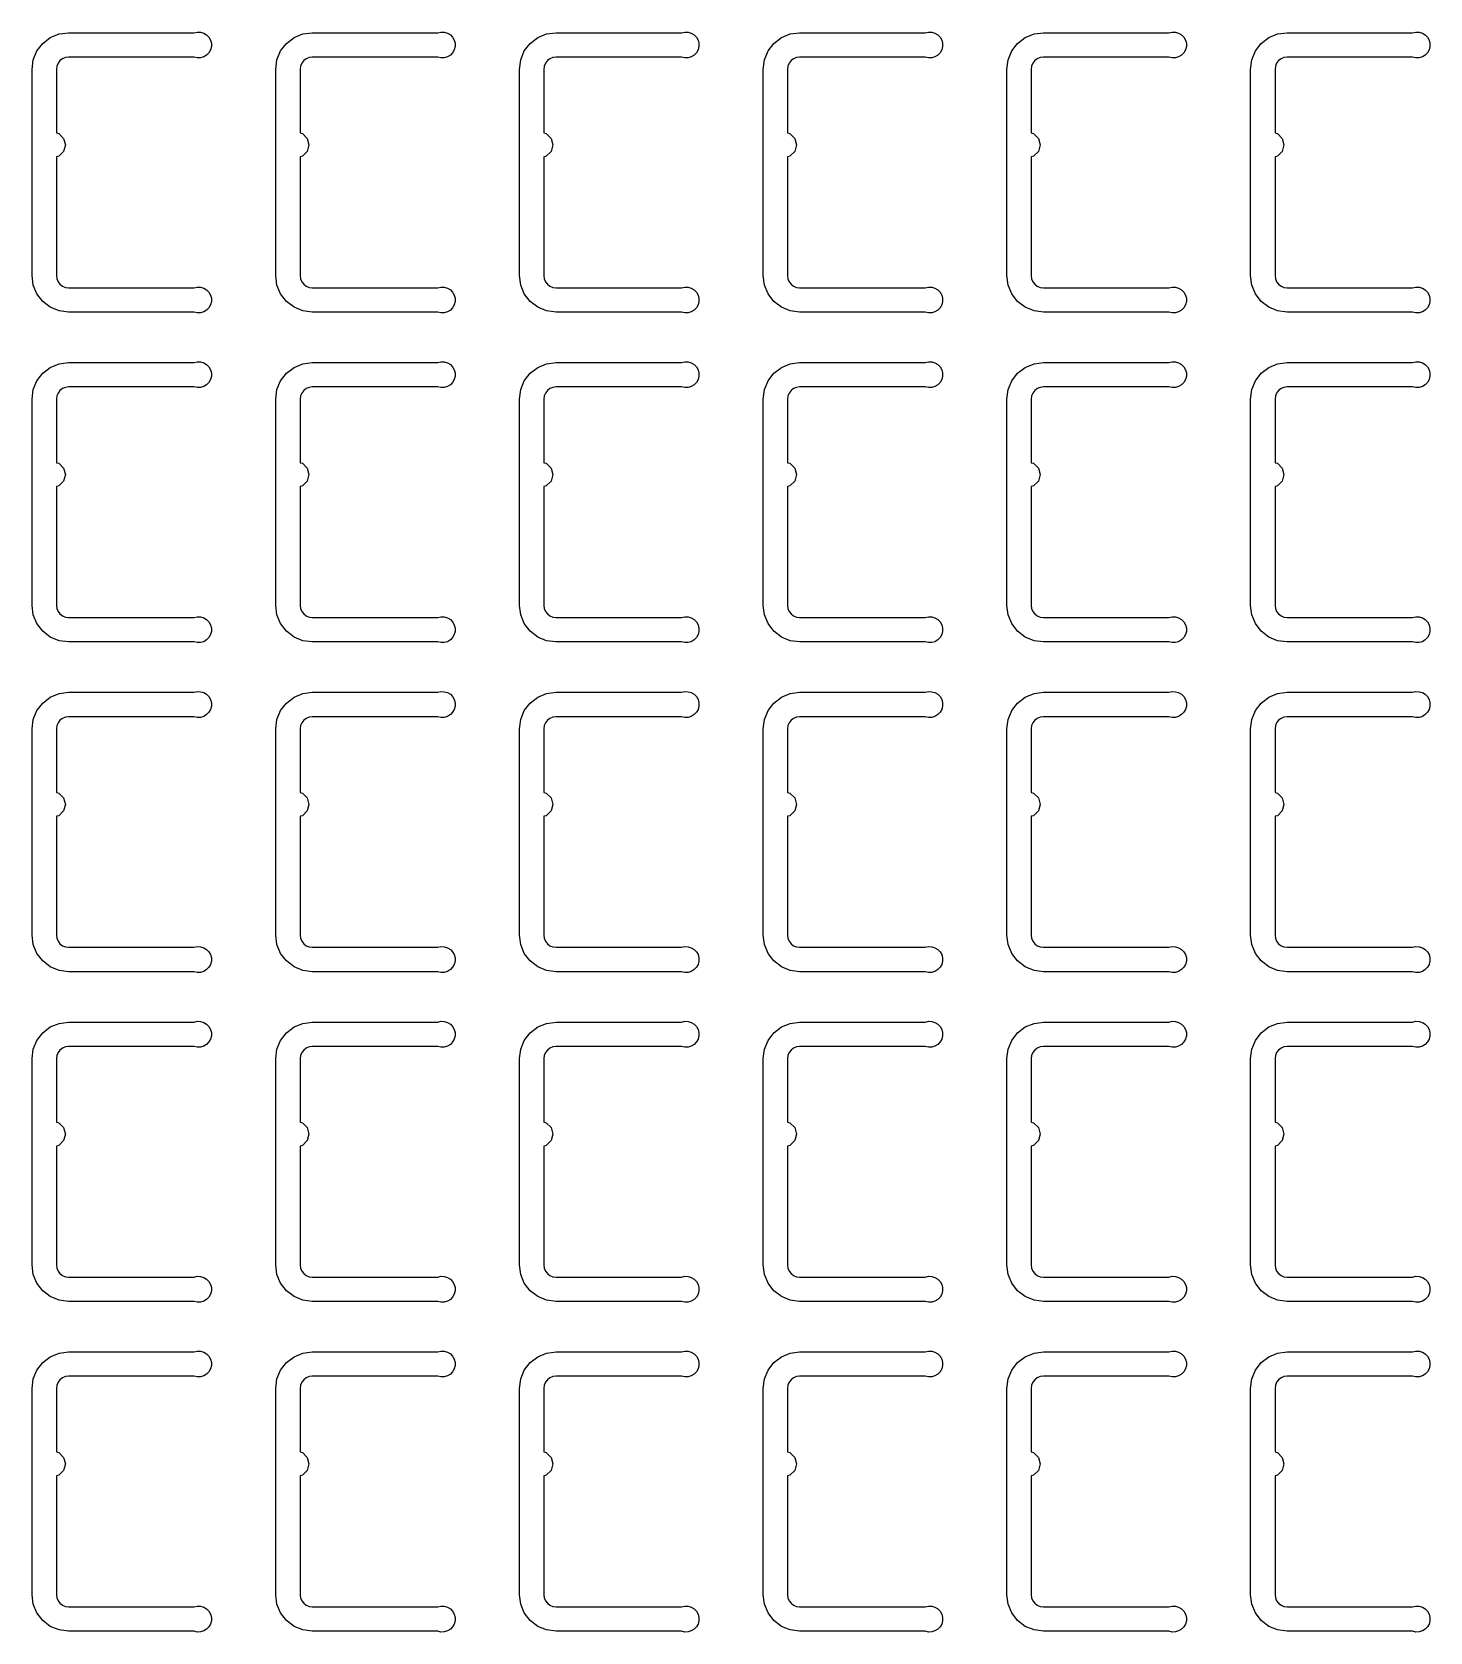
# Model space of a CAD drawing. Extents: x 11 to 212, y 11 to 212.
# Drawn here: x 122.02 to 132.15, y 73.17 to 84.75 of the extents above; entities that cross this region are included whole.
import ezdxf

# ---------------------------------------------------------------- set-up
doc = ezdxf.new("R2010")
doc.units = 0
doc.layers.add('L4', color=7, linetype='continuous')

msp = doc.modelspace()

# ---------------------------------------------------------------- linework, layer by layer
at = {"layer": 'L4'}
for points in [[(123.197, 82.9), (123.22, 82.905), (123.244, 82.905), (123.267, 82.898), (123.288, 82.885), (123.305, 82.868), (123.317, 82.847), (123.323, 82.824), (123.323, 82.8), (123.317, 82.776), (123.305, 82.755), (123.288, 82.738), (123.267, 82.726), (123.244, 82.719), (123.22, 82.718), (123.197, 82.724), (122.288, 82.724), (122.22, 82.733), (122.156, 82.759), (122.101, 82.801), (122.059, 82.856), (122.033, 82.92), (122.024, 82.988), (122.024, 84.482), (122.033, 84.551), (122.059, 84.615), (122.101, 84.67), (122.156, 84.712), (122.22, 84.738), (122.288, 84.747), (123.197, 84.747), (123.22, 84.752), (123.244, 84.752), (123.267, 84.745), (123.288, 84.732), (123.305, 84.715), (123.317, 84.694), (123.323, 84.671), (123.323, 84.647), (123.317, 84.623), (123.305, 84.602), (123.288, 84.585), (123.267, 84.573), (123.244, 84.566), (123.22, 84.565), (123.197, 84.571), (122.288, 84.571), (122.265, 84.568), (122.244, 84.559), (122.226, 84.545), (122.212, 84.526), (122.203, 84.505), (122.2, 84.482), (122.2, 84.022), (122.218, 84.017), (122.252, 83.982), (122.265, 83.935), (122.252, 83.888), (122.218, 83.854), (122.2, 83.849), (122.2, 82.988), (122.203, 82.965), (122.212, 82.944), (122.226, 82.926), (122.244, 82.912), (122.265, 82.903), (122.288, 82.9)], [(124.961, 82.9), (124.985, 82.905), (125.009, 82.905), (125.032, 82.898), (125.053, 82.885), (125.069, 82.868), (125.081, 82.847), (125.087, 82.824), (125.087, 82.8), (125.081, 82.776), (125.069, 82.755), (125.053, 82.738), (125.032, 82.726), (125.009, 82.719), (124.985, 82.718), (124.961, 82.724), (124.053, 82.724), (123.984, 82.733), (123.921, 82.759), (123.866, 82.801), (123.824, 82.856), (123.797, 82.92), (123.788, 82.988), (123.788, 84.482), (123.797, 84.551), (123.824, 84.615), (123.866, 84.67), (123.921, 84.712), (123.984, 84.738), (124.053, 84.747), (124.961, 84.747), (124.985, 84.752), (125.009, 84.752), (125.032, 84.745), (125.053, 84.732), (125.069, 84.715), (125.081, 84.694), (125.087, 84.671), (125.087, 84.647), (125.081, 84.623), (125.069, 84.602), (125.053, 84.585), (125.032, 84.573), (125.009, 84.566), (124.985, 84.565), (124.961, 84.571), (124.053, 84.571), (124.03, 84.568), (124.009, 84.559), (123.991, 84.545), (123.977, 84.526), (123.968, 84.505), (123.965, 84.482), (123.965, 84.022), (123.982, 84.017), (124.017, 83.982), (124.029, 83.935), (124.017, 83.888), (123.982, 83.854), (123.965, 83.849), (123.965, 82.988), (123.968, 82.965), (123.977, 82.944), (123.991, 82.926), (124.009, 82.912), (124.03, 82.903), (124.053, 82.9)], [(126.726, 82.9), (126.75, 82.905), (126.774, 82.905), (126.797, 82.898), (126.817, 82.885), (126.834, 82.868), (126.846, 82.847), (126.852, 82.824), (126.852, 82.8), (126.846, 82.776), (126.834, 82.755), (126.817, 82.738), (126.797, 82.726), (126.774, 82.719), (126.75, 82.718), (126.726, 82.724), (125.818, 82.724), (125.749, 82.733), (125.685, 82.759), (125.63, 82.801), (125.588, 82.856), (125.562, 82.92), (125.553, 82.988), (125.553, 84.482), (125.562, 84.551), (125.588, 84.615), (125.63, 84.67), (125.685, 84.712), (125.749, 84.738), (125.818, 84.747), (126.726, 84.747), (126.75, 84.752), (126.774, 84.752), (126.797, 84.745), (126.817, 84.732), (126.834, 84.715), (126.846, 84.694), (126.852, 84.671), (126.852, 84.647), (126.846, 84.623), (126.834, 84.602), (126.817, 84.585), (126.797, 84.573), (126.774, 84.566), (126.75, 84.565), (126.726, 84.571), (125.818, 84.571), (125.795, 84.568), (125.774, 84.559), (125.755, 84.545), (125.741, 84.526), (125.732, 84.505), (125.729, 84.482), (125.729, 84.022), (125.747, 84.017), (125.782, 83.982), (125.794, 83.935), (125.782, 83.888), (125.747, 83.854), (125.729, 83.849), (125.729, 82.988), (125.732, 82.965), (125.741, 82.944), (125.755, 82.926), (125.774, 82.912), (125.795, 82.903), (125.818, 82.9)], [(128.491, 82.9), (128.514, 82.905), (128.538, 82.905), (128.561, 82.898), (128.582, 82.885), (128.599, 82.868), (128.611, 82.847), (128.617, 82.824), (128.617, 82.8), (128.611, 82.776), (128.599, 82.755), (128.582, 82.738), (128.561, 82.726), (128.538, 82.719), (128.514, 82.718), (128.491, 82.724), (127.582, 82.724), (127.514, 82.733), (127.45, 82.759), (127.395, 82.801), (127.353, 82.856), (127.327, 82.92), (127.318, 82.988), (127.318, 84.482), (127.327, 84.551), (127.353, 84.615), (127.395, 84.67), (127.45, 84.712), (127.514, 84.738), (127.582, 84.747), (128.491, 84.747), (128.514, 84.752), (128.538, 84.752), (128.561, 84.745), (128.582, 84.732), (128.599, 84.715), (128.611, 84.694), (128.617, 84.671), (128.617, 84.647), (128.611, 84.623), (128.599, 84.602), (128.582, 84.585), (128.561, 84.573), (128.538, 84.566), (128.514, 84.565), (128.491, 84.571), (127.582, 84.571), (127.56, 84.568), (127.538, 84.559), (127.52, 84.545), (127.506, 84.526), (127.497, 84.505), (127.494, 84.482), (127.494, 84.022), (127.512, 84.017), (127.546, 83.982), (127.559, 83.935), (127.546, 83.888), (127.512, 83.854), (127.494, 83.849), (127.494, 82.988), (127.497, 82.965), (127.506, 82.944), (127.52, 82.926), (127.538, 82.912), (127.56, 82.903), (127.582, 82.9)], [(130.255, 82.9), (130.279, 82.905), (130.303, 82.905), (130.326, 82.898), (130.347, 82.885), (130.364, 82.868), (130.375, 82.847), (130.382, 82.824), (130.382, 82.8), (130.375, 82.776), (130.364, 82.755), (130.347, 82.738), (130.326, 82.726), (130.303, 82.719), (130.279, 82.718), (130.255, 82.724), (129.347, 82.724), (129.279, 82.733), (129.215, 82.759), (129.16, 82.801), (129.118, 82.856), (129.091, 82.92), (129.082, 82.988), (129.082, 84.482), (129.091, 84.551), (129.118, 84.615), (129.16, 84.67), (129.215, 84.712), (129.279, 84.738), (129.347, 84.747), (130.255, 84.747), (130.279, 84.752), (130.303, 84.752), (130.326, 84.745), (130.347, 84.732), (130.364, 84.715), (130.375, 84.694), (130.382, 84.671), (130.382, 84.647), (130.375, 84.623), (130.364, 84.602), (130.347, 84.585), (130.326, 84.573), (130.303, 84.566), (130.279, 84.565), (130.255, 84.571), (129.347, 84.571), (129.324, 84.568), (129.303, 84.559), (129.285, 84.545), (129.271, 84.526), (129.262, 84.505), (129.259, 84.482), (129.259, 84.022), (129.276, 84.017), (129.311, 83.982), (129.324, 83.935), (129.311, 83.888), (129.276, 83.854), (129.259, 83.849), (129.259, 82.988), (129.262, 82.965), (129.271, 82.944), (129.285, 82.926), (129.303, 82.912), (129.324, 82.903), (129.347, 82.9)], [(132.02, 82.9), (132.044, 82.905), (132.068, 82.905), (132.091, 82.898), (132.112, 82.885), (132.128, 82.868), (132.14, 82.847), (132.146, 82.824), (132.146, 82.8), (132.14, 82.776), (132.128, 82.755), (132.112, 82.738), (132.091, 82.726), (132.068, 82.719), (132.044, 82.718), (132.02, 82.724), (131.112, 82.724), (131.043, 82.733), (130.979, 82.759), (130.925, 82.801), (130.883, 82.856), (130.856, 82.92), (130.847, 82.988), (130.847, 84.482), (130.856, 84.551), (130.883, 84.615), (130.925, 84.67), (130.979, 84.712), (131.043, 84.738), (131.112, 84.747), (132.02, 84.747), (132.044, 84.752), (132.068, 84.752), (132.091, 84.745), (132.112, 84.732), (132.128, 84.715), (132.14, 84.694), (132.146, 84.671), (132.146, 84.647), (132.14, 84.623), (132.128, 84.602), (132.112, 84.585), (132.091, 84.573), (132.068, 84.566), (132.044, 84.565), (132.02, 84.571), (131.112, 84.571), (131.089, 84.568), (131.068, 84.559), (131.049, 84.545), (131.035, 84.526), (131.027, 84.505), (131.024, 84.482), (131.024, 84.022), (131.041, 84.017), (131.076, 83.982), (131.088, 83.935), (131.076, 83.888), (131.041, 83.854), (131.024, 83.849), (131.024, 82.988), (131.027, 82.965), (131.035, 82.944), (131.049, 82.926), (131.068, 82.912), (131.089, 82.903), (131.112, 82.9)], [(123.197, 80.512), (123.22, 80.517), (123.244, 80.516), (123.267, 80.51), (123.288, 80.497), (123.305, 80.48), (123.317, 80.459), (123.323, 80.436), (123.323, 80.411), (123.317, 80.388), (123.305, 80.367), (123.288, 80.35), (123.267, 80.337), (123.244, 80.331), (123.22, 80.33), (123.197, 80.335), (122.288, 80.335), (122.22, 80.344), (122.156, 80.371), (122.101, 80.413), (122.059, 80.468), (122.033, 80.531), (122.024, 80.6), (122.024, 82.094), (122.033, 82.163), (122.059, 82.226), (122.101, 82.281), (122.156, 82.323), (122.22, 82.35), (122.288, 82.359), (123.197, 82.359), (123.22, 82.364), (123.244, 82.364), (123.267, 82.357), (123.288, 82.344), (123.305, 82.327), (123.317, 82.306), (123.323, 82.283), (123.323, 82.259), (123.317, 82.235), (123.305, 82.214), (123.288, 82.197), (123.267, 82.184), (123.244, 82.178), (123.22, 82.177), (123.197, 82.182), (122.288, 82.182), (122.265, 82.179), (122.244, 82.171), (122.226, 82.157), (122.212, 82.138), (122.203, 82.117), (122.2, 82.094), (122.2, 81.633), (122.218, 81.629), (122.252, 81.594), (122.265, 81.547), (122.252, 81.5), (122.218, 81.466), (122.2, 81.461), (122.2, 80.6), (122.203, 80.577), (122.212, 80.556), (122.226, 80.538), (122.244, 80.524), (122.265, 80.515), (122.288, 80.512)], [(124.961, 80.512), (124.985, 80.517), (125.009, 80.516), (125.032, 80.51), (125.053, 80.497), (125.069, 80.48), (125.081, 80.459), (125.087, 80.436), (125.087, 80.411), (125.081, 80.388), (125.069, 80.367), (125.053, 80.35), (125.032, 80.337), (125.009, 80.331), (124.985, 80.33), (124.961, 80.335), (124.053, 80.335), (123.984, 80.344), (123.921, 80.371), (123.866, 80.413), (123.824, 80.468), (123.797, 80.531), (123.788, 80.6), (123.788, 82.094), (123.797, 82.163), (123.824, 82.226), (123.866, 82.281), (123.921, 82.323), (123.984, 82.35), (124.053, 82.359), (124.961, 82.359), (124.985, 82.364), (125.009, 82.364), (125.032, 82.357), (125.053, 82.344), (125.069, 82.327), (125.081, 82.306), (125.087, 82.283), (125.087, 82.259), (125.081, 82.235), (125.069, 82.214), (125.053, 82.197), (125.032, 82.184), (125.009, 82.178), (124.985, 82.177), (124.961, 82.182), (124.053, 82.182), (124.03, 82.179), (124.009, 82.171), (123.991, 82.157), (123.977, 82.138), (123.968, 82.117), (123.965, 82.094), (123.965, 81.633), (123.982, 81.629), (124.017, 81.594), (124.029, 81.547), (124.017, 81.5), (123.982, 81.466), (123.965, 81.461), (123.965, 80.6), (123.968, 80.577), (123.977, 80.556), (123.991, 80.538), (124.009, 80.524), (124.03, 80.515), (124.053, 80.512)], [(126.726, 80.512), (126.75, 80.517), (126.774, 80.516), (126.797, 80.51), (126.817, 80.497), (126.834, 80.48), (126.846, 80.459), (126.852, 80.436), (126.852, 80.411), (126.846, 80.388), (126.834, 80.367), (126.817, 80.35), (126.797, 80.337), (126.774, 80.331), (126.75, 80.33), (126.726, 80.335), (125.818, 80.335), (125.749, 80.344), (125.685, 80.371), (125.63, 80.413), (125.588, 80.468), (125.562, 80.531), (125.553, 80.6), (125.553, 82.094), (125.562, 82.163), (125.588, 82.226), (125.63, 82.281), (125.685, 82.323), (125.749, 82.35), (125.818, 82.359), (126.726, 82.359), (126.75, 82.364), (126.774, 82.364), (126.797, 82.357), (126.817, 82.344), (126.834, 82.327), (126.846, 82.306), (126.852, 82.283), (126.852, 82.259), (126.846, 82.235), (126.834, 82.214), (126.817, 82.197), (126.797, 82.184), (126.774, 82.178), (126.75, 82.177), (126.726, 82.182), (125.818, 82.182), (125.795, 82.179), (125.774, 82.171), (125.755, 82.157), (125.741, 82.138), (125.732, 82.117), (125.729, 82.094), (125.729, 81.633), (125.747, 81.629), (125.782, 81.594), (125.794, 81.547), (125.782, 81.5), (125.747, 81.466), (125.729, 81.461), (125.729, 80.6), (125.732, 80.577), (125.741, 80.556), (125.755, 80.538), (125.774, 80.524), (125.795, 80.515), (125.818, 80.512)], [(128.491, 80.512), (128.514, 80.517), (128.538, 80.516), (128.561, 80.51), (128.582, 80.497), (128.599, 80.48), (128.611, 80.459), (128.617, 80.436), (128.617, 80.411), (128.611, 80.388), (128.599, 80.367), (128.582, 80.35), (128.561, 80.337), (128.538, 80.331), (128.514, 80.33), (128.491, 80.335), (127.582, 80.335), (127.514, 80.344), (127.45, 80.371), (127.395, 80.413), (127.353, 80.468), (127.327, 80.531), (127.318, 80.6), (127.318, 82.094), (127.327, 82.163), (127.353, 82.226), (127.395, 82.281), (127.45, 82.323), (127.514, 82.35), (127.582, 82.359), (128.491, 82.359), (128.514, 82.364), (128.538, 82.364), (128.561, 82.357), (128.582, 82.344), (128.599, 82.327), (128.611, 82.306), (128.617, 82.283), (128.617, 82.259), (128.611, 82.235), (128.599, 82.214), (128.582, 82.197), (128.561, 82.184), (128.538, 82.178), (128.514, 82.177), (128.491, 82.182), (127.582, 82.182), (127.56, 82.179), (127.538, 82.171), (127.52, 82.157), (127.506, 82.138), (127.497, 82.117), (127.494, 82.094), (127.494, 81.633), (127.512, 81.629), (127.546, 81.594), (127.559, 81.547), (127.546, 81.5), (127.512, 81.466), (127.494, 81.461), (127.494, 80.6), (127.497, 80.577), (127.506, 80.556), (127.52, 80.538), (127.538, 80.524), (127.56, 80.515), (127.582, 80.512)], [(130.255, 80.512), (130.279, 80.517), (130.303, 80.516), (130.326, 80.51), (130.347, 80.497), (130.364, 80.48), (130.375, 80.459), (130.382, 80.436), (130.382, 80.411), (130.375, 80.388), (130.364, 80.367), (130.347, 80.35), (130.326, 80.337), (130.303, 80.331), (130.279, 80.33), (130.255, 80.335), (129.347, 80.335), (129.279, 80.344), (129.215, 80.371), (129.16, 80.413), (129.118, 80.468), (129.091, 80.531), (129.082, 80.6), (129.082, 82.094), (129.091, 82.163), (129.118, 82.226), (129.16, 82.281), (129.215, 82.323), (129.279, 82.35), (129.347, 82.359), (130.255, 82.359), (130.279, 82.364), (130.303, 82.364), (130.326, 82.357), (130.347, 82.344), (130.364, 82.327), (130.375, 82.306), (130.382, 82.283), (130.382, 82.259), (130.375, 82.235), (130.364, 82.214), (130.347, 82.197), (130.326, 82.184), (130.303, 82.178), (130.279, 82.177), (130.255, 82.182), (129.347, 82.182), (129.324, 82.179), (129.303, 82.171), (129.285, 82.157), (129.271, 82.138), (129.262, 82.117), (129.259, 82.094), (129.259, 81.633), (129.276, 81.629), (129.311, 81.594), (129.324, 81.547), (129.311, 81.5), (129.276, 81.466), (129.259, 81.461), (129.259, 80.6), (129.262, 80.577), (129.271, 80.556), (129.285, 80.538), (129.303, 80.524), (129.324, 80.515), (129.347, 80.512)], [(132.02, 80.512), (132.044, 80.517), (132.068, 80.516), (132.091, 80.51), (132.112, 80.497), (132.128, 80.48), (132.14, 80.459), (132.146, 80.436), (132.146, 80.411), (132.14, 80.388), (132.128, 80.367), (132.112, 80.35), (132.091, 80.337), (132.068, 80.331), (132.044, 80.33), (132.02, 80.335), (131.112, 80.335), (131.043, 80.344), (130.979, 80.371), (130.925, 80.413), (130.883, 80.468), (130.856, 80.531), (130.847, 80.6), (130.847, 82.094), (130.856, 82.163), (130.883, 82.226), (130.925, 82.281), (130.979, 82.323), (131.043, 82.35), (131.112, 82.359), (132.02, 82.359), (132.044, 82.364), (132.068, 82.364), (132.091, 82.357), (132.112, 82.344), (132.128, 82.327), (132.14, 82.306), (132.146, 82.283), (132.146, 82.259), (132.14, 82.235), (132.128, 82.214), (132.112, 82.197), (132.091, 82.184), (132.068, 82.178), (132.044, 82.177), (132.02, 82.182), (131.112, 82.182), (131.089, 82.179), (131.068, 82.171), (131.049, 82.157), (131.035, 82.138), (131.027, 82.117), (131.024, 82.094), (131.024, 81.633), (131.041, 81.629), (131.076, 81.594), (131.088, 81.547), (131.076, 81.5), (131.041, 81.466), (131.024, 81.461), (131.024, 80.6), (131.027, 80.577), (131.035, 80.556), (131.049, 80.538), (131.068, 80.524), (131.089, 80.515), (131.112, 80.512)], [(123.197, 78.124), (123.22, 78.129), (123.244, 78.128), (123.267, 78.121), (123.288, 78.109), (123.305, 78.092), (123.317, 78.071), (123.323, 78.047), (123.323, 78.023), (123.317, 78), (123.305, 77.979), (123.288, 77.962), (123.267, 77.949), (123.244, 77.942), (123.22, 77.942), (123.197, 77.947), (122.288, 77.947), (122.22, 77.956), (122.156, 77.983), (122.101, 78.025), (122.059, 78.079), (122.033, 78.143), (122.024, 78.212), (122.024, 79.706), (122.033, 79.774), (122.059, 79.838), (122.101, 79.893), (122.156, 79.935), (122.22, 79.962), (122.288, 79.971), (123.197, 79.971), (123.22, 79.976), (123.244, 79.975), (123.267, 79.968), (123.288, 79.956), (123.305, 79.939), (123.317, 79.918), (123.323, 79.894), (123.323, 79.87), (123.317, 79.847), (123.305, 79.826), (123.288, 79.809), (123.267, 79.796), (123.244, 79.789), (123.22, 79.789), (123.197, 79.794), (122.288, 79.794), (122.265, 79.791), (122.244, 79.782), (122.226, 79.768), (122.212, 79.75), (122.203, 79.729), (122.2, 79.706), (122.2, 79.245), (122.218, 79.24), (122.252, 79.206), (122.265, 79.159), (122.252, 79.112), (122.218, 79.077), (122.2, 79.073), (122.2, 78.212), (122.203, 78.189), (122.212, 78.168), (122.226, 78.149), (122.244, 78.135), (122.265, 78.127), (122.288, 78.124)], [(124.961, 78.124), (124.985, 78.129), (125.009, 78.128), (125.032, 78.121), (125.053, 78.109), (125.069, 78.092), (125.081, 78.071), (125.087, 78.047), (125.087, 78.023), (125.081, 78), (125.069, 77.979), (125.053, 77.962), (125.032, 77.949), (125.009, 77.942), (124.985, 77.942), (124.961, 77.947), (124.053, 77.947), (123.984, 77.956), (123.921, 77.983), (123.866, 78.025), (123.824, 78.079), (123.797, 78.143), (123.788, 78.212), (123.788, 79.706), (123.797, 79.774), (123.824, 79.838), (123.866, 79.893), (123.921, 79.935), (123.984, 79.962), (124.053, 79.971), (124.961, 79.971), (124.985, 79.976), (125.009, 79.975), (125.032, 79.968), (125.053, 79.956), (125.069, 79.939), (125.081, 79.918), (125.087, 79.894), (125.087, 79.87), (125.081, 79.847), (125.069, 79.826), (125.053, 79.809), (125.032, 79.796), (125.009, 79.789), (124.985, 79.789), (124.961, 79.794), (124.053, 79.794), (124.03, 79.791), (124.009, 79.782), (123.991, 79.768), (123.977, 79.75), (123.968, 79.729), (123.965, 79.706), (123.965, 79.245), (123.982, 79.24), (124.017, 79.206), (124.029, 79.159), (124.017, 79.112), (123.982, 79.077), (123.965, 79.073), (123.965, 78.212), (123.968, 78.189), (123.977, 78.168), (123.991, 78.149), (124.009, 78.135), (124.03, 78.127), (124.053, 78.124)], [(126.726, 78.124), (126.75, 78.129), (126.774, 78.128), (126.797, 78.121), (126.817, 78.109), (126.834, 78.092), (126.846, 78.071), (126.852, 78.047), (126.852, 78.023), (126.846, 78), (126.834, 77.979), (126.817, 77.962), (126.797, 77.949), (126.774, 77.942), (126.75, 77.942), (126.726, 77.947), (125.818, 77.947), (125.749, 77.956), (125.685, 77.983), (125.63, 78.025), (125.588, 78.079), (125.562, 78.143), (125.553, 78.212), (125.553, 79.706), (125.562, 79.774), (125.588, 79.838), (125.63, 79.893), (125.685, 79.935), (125.749, 79.962), (125.818, 79.971), (126.726, 79.971), (126.75, 79.976), (126.774, 79.975), (126.797, 79.968), (126.817, 79.956), (126.834, 79.939), (126.846, 79.918), (126.852, 79.894), (126.852, 79.87), (126.846, 79.847), (126.834, 79.826), (126.817, 79.809), (126.797, 79.796), (126.774, 79.789), (126.75, 79.789), (126.726, 79.794), (125.818, 79.794), (125.795, 79.791), (125.774, 79.782), (125.755, 79.768), (125.741, 79.75), (125.732, 79.729), (125.729, 79.706), (125.729, 79.245), (125.747, 79.24), (125.782, 79.206), (125.794, 79.159), (125.782, 79.112), (125.747, 79.077), (125.729, 79.073), (125.729, 78.212), (125.732, 78.189), (125.741, 78.168), (125.755, 78.149), (125.774, 78.135), (125.795, 78.127), (125.818, 78.124)], [(128.491, 78.124), (128.514, 78.129), (128.538, 78.128), (128.561, 78.121), (128.582, 78.109), (128.599, 78.092), (128.611, 78.071), (128.617, 78.047), (128.617, 78.023), (128.611, 78), (128.599, 77.979), (128.582, 77.962), (128.561, 77.949), (128.538, 77.942), (128.514, 77.942), (128.491, 77.947), (127.582, 77.947), (127.514, 77.956), (127.45, 77.983), (127.395, 78.025), (127.353, 78.079), (127.327, 78.143), (127.318, 78.212), (127.318, 79.706), (127.327, 79.774), (127.353, 79.838), (127.395, 79.893), (127.45, 79.935), (127.514, 79.962), (127.582, 79.971), (128.491, 79.971), (128.514, 79.976), (128.538, 79.975), (128.561, 79.968), (128.582, 79.956), (128.599, 79.939), (128.611, 79.918), (128.617, 79.894), (128.617, 79.87), (128.611, 79.847), (128.599, 79.826), (128.582, 79.809), (128.561, 79.796), (128.538, 79.789), (128.514, 79.789), (128.491, 79.794), (127.582, 79.794), (127.56, 79.791), (127.538, 79.782), (127.52, 79.768), (127.506, 79.75), (127.497, 79.729), (127.494, 79.706), (127.494, 79.245), (127.512, 79.24), (127.546, 79.206), (127.559, 79.159), (127.546, 79.112), (127.512, 79.077), (127.494, 79.073), (127.494, 78.212), (127.497, 78.189), (127.506, 78.168), (127.52, 78.149), (127.538, 78.135), (127.56, 78.127), (127.582, 78.124)], [(130.255, 78.124), (130.279, 78.129), (130.303, 78.128), (130.326, 78.121), (130.347, 78.109), (130.364, 78.092), (130.375, 78.071), (130.382, 78.047), (130.382, 78.023), (130.375, 78), (130.364, 77.979), (130.347, 77.962), (130.326, 77.949), (130.303, 77.942), (130.279, 77.942), (130.255, 77.947), (129.347, 77.947), (129.279, 77.956), (129.215, 77.983), (129.16, 78.025), (129.118, 78.079), (129.091, 78.143), (129.082, 78.212), (129.082, 79.706), (129.091, 79.774), (129.118, 79.838), (129.16, 79.893), (129.215, 79.935), (129.279, 79.962), (129.347, 79.971), (130.255, 79.971), (130.279, 79.976), (130.303, 79.975), (130.326, 79.968), (130.347, 79.956), (130.364, 79.939), (130.375, 79.918), (130.382, 79.894), (130.382, 79.87), (130.375, 79.847), (130.364, 79.826), (130.347, 79.809), (130.326, 79.796), (130.303, 79.789), (130.279, 79.789), (130.255, 79.794), (129.347, 79.794), (129.324, 79.791), (129.303, 79.782), (129.285, 79.768), (129.271, 79.75), (129.262, 79.729), (129.259, 79.706), (129.259, 79.245), (129.276, 79.24), (129.311, 79.206), (129.324, 79.159), (129.311, 79.112), (129.276, 79.077), (129.259, 79.073), (129.259, 78.212), (129.262, 78.189), (129.271, 78.168), (129.285, 78.149), (129.303, 78.135), (129.324, 78.127), (129.347, 78.124)], [(132.02, 78.124), (132.044, 78.129), (132.068, 78.128), (132.091, 78.121), (132.112, 78.109), (132.128, 78.092), (132.14, 78.071), (132.146, 78.047), (132.146, 78.023), (132.14, 78), (132.128, 77.979), (132.112, 77.962), (132.091, 77.949), (132.068, 77.942), (132.044, 77.942), (132.02, 77.947), (131.112, 77.947), (131.043, 77.956), (130.979, 77.983), (130.925, 78.025), (130.883, 78.079), (130.856, 78.143), (130.847, 78.212), (130.847, 79.706), (130.856, 79.774), (130.883, 79.838), (130.925, 79.893), (130.979, 79.935), (131.043, 79.962), (131.112, 79.971), (132.02, 79.971), (132.044, 79.976), (132.068, 79.975), (132.091, 79.968), (132.112, 79.956), (132.128, 79.939), (132.14, 79.918), (132.146, 79.894), (132.146, 79.87), (132.14, 79.847), (132.128, 79.826), (132.112, 79.809), (132.091, 79.796), (132.068, 79.789), (132.044, 79.789), (132.02, 79.794), (131.112, 79.794), (131.089, 79.791), (131.068, 79.782), (131.049, 79.768), (131.035, 79.75), (131.027, 79.729), (131.024, 79.706), (131.024, 79.245), (131.041, 79.24), (131.076, 79.206), (131.088, 79.159), (131.076, 79.112), (131.041, 79.077), (131.024, 79.073), (131.024, 78.212), (131.027, 78.189), (131.035, 78.168), (131.049, 78.149), (131.068, 78.135), (131.089, 78.127), (131.112, 78.124)], [(123.197, 75.735), (123.22, 75.741), (123.244, 75.74), (123.267, 75.733), (123.288, 75.721), (123.305, 75.703), (123.317, 75.682), (123.323, 75.659), (123.323, 75.635), (123.317, 75.612), (123.305, 75.591), (123.288, 75.573), (123.267, 75.561), (123.244, 75.554), (123.22, 75.553), (123.197, 75.559), (122.288, 75.559), (122.22, 75.568), (122.156, 75.594), (122.101, 75.636), (122.059, 75.691), (122.033, 75.755), (122.024, 75.824), (122.024, 77.318), (122.033, 77.386), (122.059, 77.45), (122.101, 77.505), (122.156, 77.547), (122.22, 77.573), (122.288, 77.582), (123.197, 77.582), (123.22, 77.588), (123.244, 77.587), (123.267, 77.58), (123.288, 77.568), (123.305, 77.55), (123.317, 77.529), (123.323, 77.506), (123.323, 77.482), (123.317, 77.459), (123.305, 77.438), (123.288, 77.42), (123.267, 77.408), (123.244, 77.401), (123.22, 77.4), (123.197, 77.406), (122.288, 77.406), (122.265, 77.403), (122.244, 77.394), (122.226, 77.38), (122.212, 77.362), (122.203, 77.34), (122.2, 77.318), (122.2, 76.857), (122.218, 76.852), (122.252, 76.818), (122.265, 76.771), (122.252, 76.724), (122.218, 76.689), (122.2, 76.684), (122.2, 75.824), (122.203, 75.801), (122.212, 75.779), (122.226, 75.761), (122.244, 75.747), (122.265, 75.738), (122.288, 75.735)], [(124.961, 75.735), (124.985, 75.741), (125.009, 75.74), (125.032, 75.733), (125.053, 75.721), (125.069, 75.703), (125.081, 75.682), (125.087, 75.659), (125.087, 75.635), (125.081, 75.612), (125.069, 75.591), (125.053, 75.573), (125.032, 75.561), (125.009, 75.554), (124.985, 75.553), (124.961, 75.559), (124.053, 75.559), (123.984, 75.568), (123.921, 75.594), (123.866, 75.636), (123.824, 75.691), (123.797, 75.755), (123.788, 75.824), (123.788, 77.318), (123.797, 77.386), (123.824, 77.45), (123.866, 77.505), (123.921, 77.547), (123.984, 77.573), (124.053, 77.582), (124.961, 77.582), (124.985, 77.588), (125.009, 77.587), (125.032, 77.58), (125.053, 77.568), (125.069, 77.55), (125.081, 77.529), (125.087, 77.506), (125.087, 77.482), (125.081, 77.459), (125.069, 77.438), (125.053, 77.42), (125.032, 77.408), (125.009, 77.401), (124.985, 77.4), (124.961, 77.406), (124.053, 77.406), (124.03, 77.403), (124.009, 77.394), (123.991, 77.38), (123.977, 77.362), (123.968, 77.34), (123.965, 77.318), (123.965, 76.857), (123.982, 76.852), (124.017, 76.818), (124.029, 76.771), (124.017, 76.724), (123.982, 76.689), (123.965, 76.684), (123.965, 75.824), (123.968, 75.801), (123.977, 75.779), (123.991, 75.761), (124.009, 75.747), (124.03, 75.738), (124.053, 75.735)], [(126.726, 75.735), (126.75, 75.741), (126.774, 75.74), (126.797, 75.733), (126.817, 75.721), (126.834, 75.703), (126.846, 75.682), (126.852, 75.659), (126.852, 75.635), (126.846, 75.612), (126.834, 75.591), (126.817, 75.573), (126.797, 75.561), (126.774, 75.554), (126.75, 75.553), (126.726, 75.559), (125.818, 75.559), (125.749, 75.568), (125.685, 75.594), (125.63, 75.636), (125.588, 75.691), (125.562, 75.755), (125.553, 75.824), (125.553, 77.318), (125.562, 77.386), (125.588, 77.45), (125.63, 77.505), (125.685, 77.547), (125.749, 77.573), (125.818, 77.582), (126.726, 77.582), (126.75, 77.588), (126.774, 77.587), (126.797, 77.58), (126.817, 77.568), (126.834, 77.55), (126.846, 77.529), (126.852, 77.506), (126.852, 77.482), (126.846, 77.459), (126.834, 77.438), (126.817, 77.42), (126.797, 77.408), (126.774, 77.401), (126.75, 77.4), (126.726, 77.406), (125.818, 77.406), (125.795, 77.403), (125.774, 77.394), (125.755, 77.38), (125.741, 77.362), (125.732, 77.34), (125.729, 77.318), (125.729, 76.857), (125.747, 76.852), (125.782, 76.818), (125.794, 76.771), (125.782, 76.724), (125.747, 76.689), (125.729, 76.684), (125.729, 75.824), (125.732, 75.801), (125.741, 75.779), (125.755, 75.761), (125.774, 75.747), (125.795, 75.738), (125.818, 75.735)], [(128.491, 75.735), (128.514, 75.741), (128.538, 75.74), (128.561, 75.733), (128.582, 75.721), (128.599, 75.703), (128.611, 75.682), (128.617, 75.659), (128.617, 75.635), (128.611, 75.612), (128.599, 75.591), (128.582, 75.573), (128.561, 75.561), (128.538, 75.554), (128.514, 75.553), (128.491, 75.559), (127.582, 75.559), (127.514, 75.568), (127.45, 75.594), (127.395, 75.636), (127.353, 75.691), (127.327, 75.755), (127.318, 75.824), (127.318, 77.318), (127.327, 77.386), (127.353, 77.45), (127.395, 77.505), (127.45, 77.547), (127.514, 77.573), (127.582, 77.582), (128.491, 77.582), (128.514, 77.588), (128.538, 77.587), (128.561, 77.58), (128.582, 77.568), (128.599, 77.55), (128.611, 77.529), (128.617, 77.506), (128.617, 77.482), (128.611, 77.459), (128.599, 77.438), (128.582, 77.42), (128.561, 77.408), (128.538, 77.401), (128.514, 77.4), (128.491, 77.406), (127.582, 77.406), (127.56, 77.403), (127.538, 77.394), (127.52, 77.38), (127.506, 77.362), (127.497, 77.34), (127.494, 77.318), (127.494, 76.857), (127.512, 76.852), (127.546, 76.818), (127.559, 76.771), (127.546, 76.724), (127.512, 76.689), (127.494, 76.684), (127.494, 75.824), (127.497, 75.801), (127.506, 75.779), (127.52, 75.761), (127.538, 75.747), (127.56, 75.738), (127.582, 75.735)], [(130.255, 75.735), (130.279, 75.741), (130.303, 75.74), (130.326, 75.733), (130.347, 75.721), (130.364, 75.703), (130.375, 75.682), (130.382, 75.659), (130.382, 75.635), (130.375, 75.612), (130.364, 75.591), (130.347, 75.573), (130.326, 75.561), (130.303, 75.554), (130.279, 75.553), (130.255, 75.559), (129.347, 75.559), (129.279, 75.568), (129.215, 75.594), (129.16, 75.636), (129.118, 75.691), (129.091, 75.755), (129.082, 75.824), (129.082, 77.318), (129.091, 77.386), (129.118, 77.45), (129.16, 77.505), (129.215, 77.547), (129.279, 77.573), (129.347, 77.582), (130.255, 77.582), (130.279, 77.588), (130.303, 77.587), (130.326, 77.58), (130.347, 77.568), (130.364, 77.55), (130.375, 77.529), (130.382, 77.506), (130.382, 77.482), (130.375, 77.459), (130.364, 77.438), (130.347, 77.42), (130.326, 77.408), (130.303, 77.401), (130.279, 77.4), (130.255, 77.406), (129.347, 77.406), (129.324, 77.403), (129.303, 77.394), (129.285, 77.38), (129.271, 77.362), (129.262, 77.34), (129.259, 77.318), (129.259, 76.857), (129.276, 76.852), (129.311, 76.818), (129.324, 76.771), (129.311, 76.724), (129.276, 76.689), (129.259, 76.684), (129.259, 75.824), (129.262, 75.801), (129.271, 75.779), (129.285, 75.761), (129.303, 75.747), (129.324, 75.738), (129.347, 75.735)], [(132.02, 75.735), (132.044, 75.741), (132.068, 75.74), (132.091, 75.733), (132.112, 75.721), (132.128, 75.703), (132.14, 75.682), (132.146, 75.659), (132.146, 75.635), (132.14, 75.612), (132.128, 75.591), (132.112, 75.573), (132.091, 75.561), (132.068, 75.554), (132.044, 75.553), (132.02, 75.559), (131.112, 75.559), (131.043, 75.568), (130.979, 75.594), (130.925, 75.636), (130.883, 75.691), (130.856, 75.755), (130.847, 75.824), (130.847, 77.318), (130.856, 77.386), (130.883, 77.45), (130.925, 77.505), (130.979, 77.547), (131.043, 77.573), (131.112, 77.582), (132.02, 77.582), (132.044, 77.588), (132.068, 77.587), (132.091, 77.58), (132.112, 77.568), (132.128, 77.55), (132.14, 77.529), (132.146, 77.506), (132.146, 77.482), (132.14, 77.459), (132.128, 77.438), (132.112, 77.42), (132.091, 77.408), (132.068, 77.401), (132.044, 77.4), (132.02, 77.406), (131.112, 77.406), (131.089, 77.403), (131.068, 77.394), (131.049, 77.38), (131.035, 77.362), (131.027, 77.34), (131.024, 77.318), (131.024, 76.857), (131.041, 76.852), (131.076, 76.818), (131.088, 76.771), (131.076, 76.724), (131.041, 76.689), (131.024, 76.684), (131.024, 75.824), (131.027, 75.801), (131.035, 75.779), (131.049, 75.761), (131.068, 75.747), (131.089, 75.738), (131.112, 75.735)], [(123.197, 73.347), (123.22, 73.352), (123.244, 73.352), (123.267, 73.345), (123.288, 73.332), (123.305, 73.315), (123.317, 73.294), (123.323, 73.271), (123.323, 73.247), (123.317, 73.223), (123.305, 73.202), (123.288, 73.185), (123.267, 73.173), (123.244, 73.166), (123.22, 73.165), (123.197, 73.171), (122.288, 73.171), (122.22, 73.18), (122.156, 73.206), (122.101, 73.248), (122.059, 73.303), (122.033, 73.367), (122.024, 73.435), (122.024, 74.929), (122.033, 74.998), (122.059, 75.062), (122.101, 75.117), (122.156, 75.159), (122.22, 75.185), (122.288, 75.194), (123.197, 75.194), (123.22, 75.2), (123.244, 75.199), (123.267, 75.192), (123.288, 75.18), (123.305, 75.162), (123.317, 75.141), (123.323, 75.118), (123.323, 75.094), (123.317, 75.071), (123.305, 75.05), (123.288, 75.032), (123.267, 75.02), (123.244, 75.013), (123.22, 75.012), (123.197, 75.018), (122.288, 75.018), (122.265, 75.015), (122.244, 75.006), (122.226, 74.992), (122.212, 74.974), (122.203, 74.952), (122.2, 74.929), (122.2, 74.469), (122.218, 74.464), (122.252, 74.429), (122.265, 74.382), (122.252, 74.335), (122.218, 74.301), (122.2, 74.296), (122.2, 73.435), (122.203, 73.412), (122.212, 73.391), (122.226, 73.373), (122.244, 73.359), (122.265, 73.35), (122.288, 73.347)], [(124.961, 73.347), (124.985, 73.352), (125.009, 73.352), (125.032, 73.345), (125.053, 73.332), (125.069, 73.315), (125.081, 73.294), (125.087, 73.271), (125.087, 73.247), (125.081, 73.223), (125.069, 73.202), (125.053, 73.185), (125.032, 73.173), (125.009, 73.166), (124.985, 73.165), (124.961, 73.171), (124.053, 73.171), (123.984, 73.18), (123.921, 73.206), (123.866, 73.248), (123.824, 73.303), (123.797, 73.367), (123.788, 73.435), (123.788, 74.929), (123.797, 74.998), (123.824, 75.062), (123.866, 75.117), (123.921, 75.159), (123.984, 75.185), (124.053, 75.194), (124.961, 75.194), (124.985, 75.2), (125.009, 75.199), (125.032, 75.192), (125.053, 75.18), (125.069, 75.162), (125.081, 75.141), (125.087, 75.118), (125.087, 75.094), (125.081, 75.071), (125.069, 75.05), (125.053, 75.032), (125.032, 75.02), (125.009, 75.013), (124.985, 75.012), (124.961, 75.018), (124.053, 75.018), (124.03, 75.015), (124.009, 75.006), (123.991, 74.992), (123.977, 74.974), (123.968, 74.952), (123.965, 74.929), (123.965, 74.469), (123.982, 74.464), (124.017, 74.429), (124.029, 74.382), (124.017, 74.335), (123.982, 74.301), (123.965, 74.296), (123.965, 73.435), (123.968, 73.412), (123.977, 73.391), (123.991, 73.373), (124.009, 73.359), (124.03, 73.35), (124.053, 73.347)], [(126.726, 73.347), (126.75, 73.352), (126.774, 73.352), (126.797, 73.345), (126.817, 73.332), (126.834, 73.315), (126.846, 73.294), (126.852, 73.271), (126.852, 73.247), (126.846, 73.223), (126.834, 73.202), (126.817, 73.185), (126.797, 73.173), (126.774, 73.166), (126.75, 73.165), (126.726, 73.171), (125.818, 73.171), (125.749, 73.18), (125.685, 73.206), (125.63, 73.248), (125.588, 73.303), (125.562, 73.367), (125.553, 73.435), (125.553, 74.929), (125.562, 74.998), (125.588, 75.062), (125.63, 75.117), (125.685, 75.159), (125.749, 75.185), (125.818, 75.194), (126.726, 75.194), (126.75, 75.2), (126.774, 75.199), (126.797, 75.192), (126.817, 75.18), (126.834, 75.162), (126.846, 75.141), (126.852, 75.118), (126.852, 75.094), (126.846, 75.071), (126.834, 75.05), (126.817, 75.032), (126.797, 75.02), (126.774, 75.013), (126.75, 75.012), (126.726, 75.018), (125.818, 75.018), (125.795, 75.015), (125.774, 75.006), (125.755, 74.992), (125.741, 74.974), (125.732, 74.952), (125.729, 74.929), (125.729, 74.469), (125.747, 74.464), (125.782, 74.429), (125.794, 74.382), (125.782, 74.335), (125.747, 74.301), (125.729, 74.296), (125.729, 73.435), (125.732, 73.412), (125.741, 73.391), (125.755, 73.373), (125.774, 73.359), (125.795, 73.35), (125.818, 73.347)], [(128.491, 73.347), (128.514, 73.352), (128.538, 73.352), (128.561, 73.345), (128.582, 73.332), (128.599, 73.315), (128.611, 73.294), (128.617, 73.271), (128.617, 73.247), (128.611, 73.223), (128.599, 73.202), (128.582, 73.185), (128.561, 73.173), (128.538, 73.166), (128.514, 73.165), (128.491, 73.171), (127.582, 73.171), (127.514, 73.18), (127.45, 73.206), (127.395, 73.248), (127.353, 73.303), (127.327, 73.367), (127.318, 73.435), (127.318, 74.929), (127.327, 74.998), (127.353, 75.062), (127.395, 75.117), (127.45, 75.159), (127.514, 75.185), (127.582, 75.194), (128.491, 75.194), (128.514, 75.2), (128.538, 75.199), (128.561, 75.192), (128.582, 75.18), (128.599, 75.162), (128.611, 75.141), (128.617, 75.118), (128.617, 75.094), (128.611, 75.071), (128.599, 75.05), (128.582, 75.032), (128.561, 75.02), (128.538, 75.013), (128.514, 75.012), (128.491, 75.018), (127.582, 75.018), (127.56, 75.015), (127.538, 75.006), (127.52, 74.992), (127.506, 74.974), (127.497, 74.952), (127.494, 74.929), (127.494, 74.469), (127.512, 74.464), (127.546, 74.429), (127.559, 74.382), (127.546, 74.335), (127.512, 74.301), (127.494, 74.296), (127.494, 73.435), (127.497, 73.412), (127.506, 73.391), (127.52, 73.373), (127.538, 73.359), (127.56, 73.35), (127.582, 73.347)], [(130.255, 73.347), (130.279, 73.352), (130.303, 73.352), (130.326, 73.345), (130.347, 73.332), (130.364, 73.315), (130.375, 73.294), (130.382, 73.271), (130.382, 73.247), (130.375, 73.223), (130.364, 73.202), (130.347, 73.185), (130.326, 73.173), (130.303, 73.166), (130.279, 73.165), (130.255, 73.171), (129.347, 73.171), (129.279, 73.18), (129.215, 73.206), (129.16, 73.248), (129.118, 73.303), (129.091, 73.367), (129.082, 73.435), (129.082, 74.929), (129.091, 74.998), (129.118, 75.062), (129.16, 75.117), (129.215, 75.159), (129.279, 75.185), (129.347, 75.194), (130.255, 75.194), (130.279, 75.2), (130.303, 75.199), (130.326, 75.192), (130.347, 75.18), (130.364, 75.162), (130.375, 75.141), (130.382, 75.118), (130.382, 75.094), (130.375, 75.071), (130.364, 75.05), (130.347, 75.032), (130.326, 75.02), (130.303, 75.013), (130.279, 75.012), (130.255, 75.018), (129.347, 75.018), (129.324, 75.015), (129.303, 75.006), (129.285, 74.992), (129.271, 74.974), (129.262, 74.952), (129.259, 74.929), (129.259, 74.469), (129.276, 74.464), (129.311, 74.429), (129.324, 74.382), (129.311, 74.335), (129.276, 74.301), (129.259, 74.296), (129.259, 73.435), (129.262, 73.412), (129.271, 73.391), (129.285, 73.373), (129.303, 73.359), (129.324, 73.35), (129.347, 73.347)], [(132.02, 73.347), (132.044, 73.352), (132.068, 73.352), (132.091, 73.345), (132.112, 73.332), (132.128, 73.315), (132.14, 73.294), (132.146, 73.271), (132.146, 73.247), (132.14, 73.223), (132.128, 73.202), (132.112, 73.185), (132.091, 73.173), (132.068, 73.166), (132.044, 73.165), (132.02, 73.171), (131.112, 73.171), (131.043, 73.18), (130.979, 73.206), (130.925, 73.248), (130.883, 73.303), (130.856, 73.367), (130.847, 73.435), (130.847, 74.929), (130.856, 74.998), (130.883, 75.062), (130.925, 75.117), (130.979, 75.159), (131.043, 75.185), (131.112, 75.194), (132.02, 75.194), (132.044, 75.2), (132.068, 75.199), (132.091, 75.192), (132.112, 75.18), (132.128, 75.162), (132.14, 75.141), (132.146, 75.118), (132.146, 75.094), (132.14, 75.071), (132.128, 75.05), (132.112, 75.032), (132.091, 75.02), (132.068, 75.013), (132.044, 75.012), (132.02, 75.018), (131.112, 75.018), (131.089, 75.015), (131.068, 75.006), (131.049, 74.992), (131.035, 74.974), (131.027, 74.952), (131.024, 74.929), (131.024, 74.469), (131.041, 74.464), (131.076, 74.429), (131.088, 74.382), (131.076, 74.335), (131.041, 74.301), (131.024, 74.296), (131.024, 73.435), (131.027, 73.412), (131.035, 73.391), (131.049, 73.373), (131.068, 73.359), (131.089, 73.35), (131.112, 73.347)]]:
    msp.add_lwpolyline(points, close=True, dxfattribs=at)

doc.saveas('drawing.dxf')
